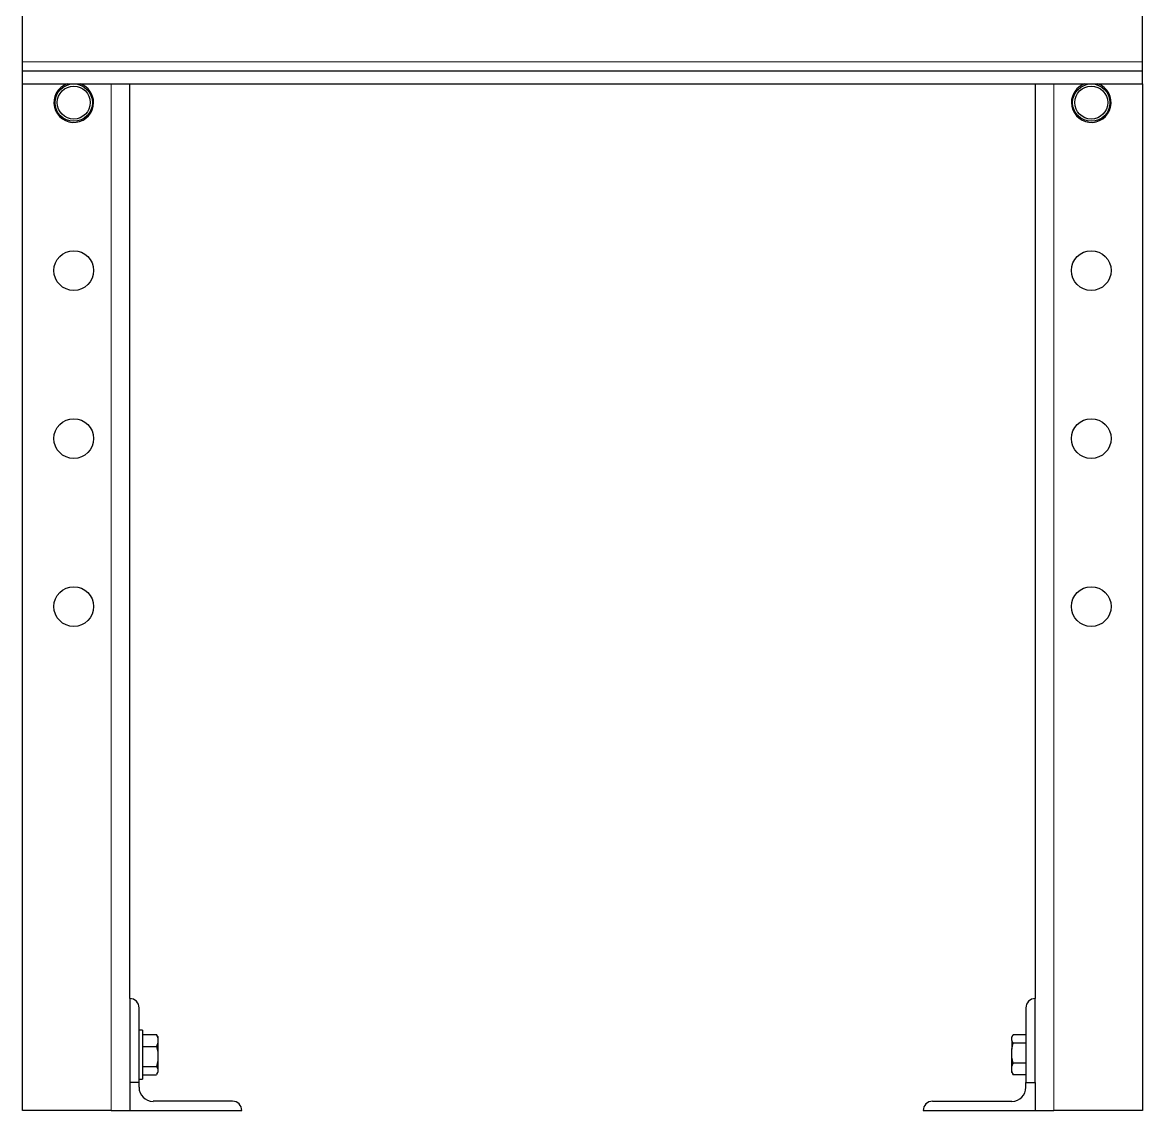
# Model space of a CAD drawing. Header units: millimetres. Extents: x -119 to 1184, y -69 to 836.
# Drawn here: x 423.1 to 575.5, y 338.7 to 486.7 of the extents above; entities that cross this region are included whole.
import ezdxf

# ---------------------------------------------------------------- set-up
doc = ezdxf.new("R2010")
doc.units = ezdxf.units.MM

msp = doc.modelspace()

# ---------------------------------------------------------------- linework, layer by layer
at = {"color": 7, "linetype": 'Continuous', "lineweight": 25}
for p, q in [((423.12, 481.38), (423.12, 489.8)), ((575.52, 481.38), (575.52, 489.8)), ((423.12, 480.11), (423.12, 481.38)), ((575.52, 480.11), (423.12, 480.11)), ((423.12, 478.37), (423.12, 480.11)), ((575.52, 480.11), (575.52, 481.38)), ((575.52, 478.37), (575.52, 480.11)), ((423.12, 338.67), (423.12, 478.37)), ((423.12, 478.37), (575.52, 478.37)), ((437.73, 353.91), (437.73, 478.37)), ((560.92, 478.37), (560.92, 353.91)), ((575.52, 478.37), (575.52, 338.67)), ((437.73, 353.91), (437.73, 342.48)), ((560.92, 342.48), (560.92, 353.91)), ((439, 342.48), (439, 352.64)), ((559.65, 352.64), (559.65, 342.48)), ((439.48, 349.62), (439, 349.62)), ((439.48, 349.62), (439.48, 342.96)), ((439.48, 349.04), (441.35, 349.04)), ((439.48, 349.02), (441.35, 349.02)), ((441.35, 349.02), (441.53, 348.54)), ((441.42, 348.9), (441.35, 349.02)), ((557.75, 348.68), (557.93, 349.03)), ((557.93, 349.03), (559.65, 349.03)), ((441.53, 347.89), (441.35, 347.41)), ((441.53, 348.73), (441.43, 348.9)), ((441.53, 348.73), (441.53, 348.54)), ((441.53, 348.54), (441.53, 347.89)), ((441.53, 347.89), (441.53, 346.6)), ((557.87, 348.93), (557.75, 348.73)), ((557.75, 348.73), (557.75, 348.68)), ((557.75, 348.21), (557.75, 348.68)), ((557.93, 347.86), (557.75, 348.21)), ((557.75, 348.21), (557.75, 347.04)), ((557.75, 347.04), (557.93, 347.86)), ((559.65, 347.86), (557.93, 347.86)), ((439.48, 347.41), (441.35, 347.41)), ((441.35, 347.41), (441.53, 346.6)), ((441.53, 346.6), (441.53, 345.49)), ((557.75, 345.93), (557.75, 347.04)), ((439.48, 344.68), (441.35, 344.68)), ((441.53, 345.49), (441.35, 344.68)), ((441.35, 344.68), (441.53, 344.34)), ((441.53, 345.49), (441.53, 344.34)), ((557.93, 345.12), (557.75, 345.93)), ((557.75, 344.65), (557.75, 345.93)), ((557.75, 344.65), (557.93, 345.12)), ((557.75, 344.02), (557.75, 344.65)), ((559.65, 345.12), (557.93, 345.12)), ((439, 342.96), (439.48, 342.96)), ((439.48, 343.55), (441.35, 343.55)), ((439.48, 343.54), (441.35, 343.54)), ((441.53, 343.89), (441.35, 343.55)), ((441.43, 343.67), (441.53, 343.84)), ((441.53, 344.34), (441.53, 343.89)), ((441.53, 343.84), (441.53, 343.89)), ((557.93, 343.55), (557.75, 344.02)), ((557.75, 343.84), (557.75, 344.02)), ((557.75, 343.84), (557.87, 343.65)), ((557.88, 343.66), (557.93, 343.55)), ((559.65, 343.55), (557.93, 343.55)), ((437.73, 342.48), (437.73, 338.67)), ((439, 342.48), (437.73, 342.48)), ((439, 341.84), (439, 342.48)), ((559.65, 342.48), (560.92, 342.48)), ((559.65, 341.84), (559.65, 342.48)), ((560.92, 342.48), (560.92, 338.67)), ((451.7, 339.94), (440.9, 339.94)), ((546.95, 339.94), (557.74, 339.94)), ((435.19, 338.67), (423.12, 338.67)), ((435.19, 338.67), (437.73, 338.67)), ((437.73, 338.67), (452.97, 338.67)), ((545.68, 338.67), (560.92, 338.67)), ((560.92, 338.67), (563.46, 338.67)), ((575.52, 338.67), (563.46, 338.67))]:
    msp.add_line(p, q, dxfattribs=at)
at = {"color": 8, "linetype": 'Continuous', "lineweight": 18}
for p, q in [((575.52, 481.38), (423.12, 481.38)), ((435.19, 478.37), (435.19, 338.67)), ((563.46, 338.67), (563.46, 478.37))]:
    msp.add_line(p, q, dxfattribs=at)
at = {"color": 7, "linetype": 'Continuous', "lineweight": 25}
for centre, radius in [((430.11, 475.83), 2.54), ((430.11, 475.83), 2.24), ((568.54, 475.83), 2.54), ((568.54, 475.83), 2.24), ((430.11, 452.97), 2.7), ((568.54, 452.97), 2.7), ((430.11, 430.11), 2.7), ((568.54, 430.11), 2.7), ((430.11, 407.25), 2.7), ((568.54, 407.25), 2.7)]:
    msp.add_circle(centre, radius, dxfattribs=at)
for centre, radius, start, end in [((430.11, 475.83), 2.7, 109.7499, 0), ((430.11, 475.83), 2.7, 0, 70.2501), ((568.54, 475.83), 2.7, 180, 70.2501), ((568.54, 475.83), 2.7, 109.7499, 180), ((437.73, 352.64), 1.27, 0, 90), ((560.92, 352.64), 1.27, 90, 180), ((440.9, 341.84), 1.91, 180, 270), ((557.74, 341.84), 1.91, 270, 0), ((451.7, 338.67), 1.27, 0, 90), ((546.95, 338.67), 1.27, 90, 180)]:
    msp.add_arc(centre, radius, start, end, dxfattribs=at)

doc.saveas('drawing.dxf')
